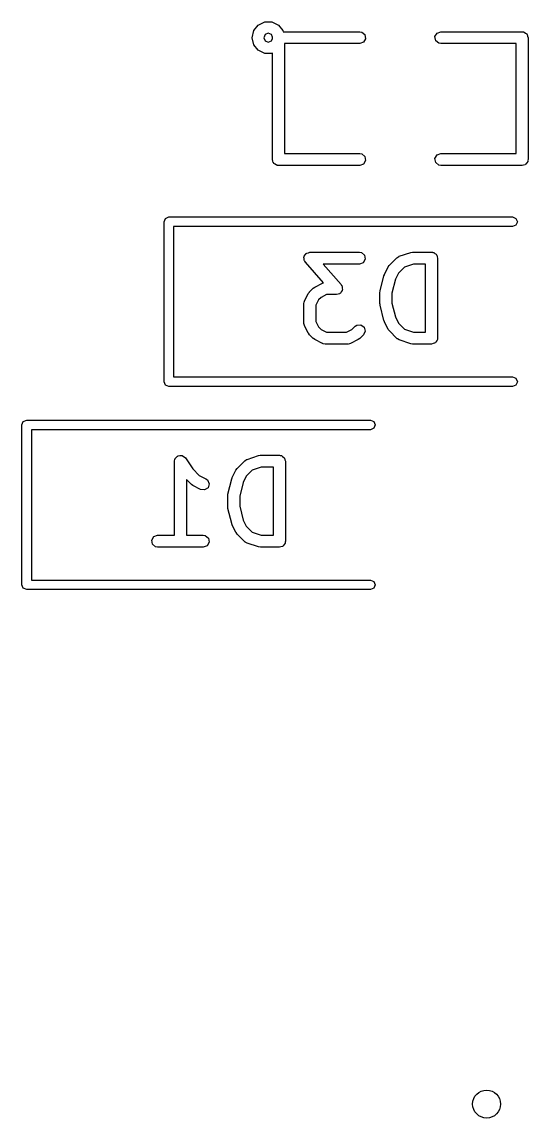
# Model space of a CAD drawing. Extents: x 0.07 to 3.45, y 0.19 to 1.81.
# Drawn here: x 3.171 to 3.42, y 0.193 to 0.733 of the extents above; entities that cross this region are included whole.
import ezdxf

# ---------------------------------------------------------------- set-up
doc = ezdxf.new("R2010")
doc.units = 0
doc.header["$MEASUREMENT"] = 0
doc.layers.add('BLACK', color=7, linetype='CONTINUOUS')

msp = doc.modelspace()

# ---------------------------------------------------------------- linework, layer by layer
at = {"layer": 'BLACK', "linetype": 'CONTINUOUS'}
for p, q in [((3.28533, 0.72845), (3.28754, 0.73122)), ((3.28754, 0.73122), (3.29073, 0.73275)), ((3.29073, 0.73275), (3.29427, 0.73275)), ((3.29427, 0.73275), (3.29746, 0.73122)), ((3.29746, 0.73122), (3.29967, 0.72845)), ((3.28455, 0.725), (3.28533, 0.72845)), ((3.28533, 0.72155), (3.28455, 0.725)), ((3.29093, 0.72657), (3.29028, 0.725)), ((3.29028, 0.725), (3.29093, 0.72343)), ((3.2925, 0.72722), (3.29093, 0.72657)), ((3.29093, 0.72343), (3.2925, 0.72278)), ((3.29407, 0.72657), (3.2925, 0.72722)), ((3.2925, 0.72278), (3.29407, 0.72343)), ((3.2946, 0.72529), (3.29407, 0.72657)), ((3.29407, 0.72343), (3.29455, 0.72459)), ((3.29455, 0.725), (3.2946, 0.72529)), ((3.29455, 0.72459), (3.29455, 0.725)), ((3.29967, 0.72845), (3.29978, 0.72795)), ((3.29978, 0.72795), (3.3375, 0.72795)), ((3.3375, 0.72795), (3.33851, 0.72777)), ((3.33851, 0.72777), (3.34006, 0.72648)), ((3.34041, 0.72449), (3.3394, 0.72274)), ((3.34006, 0.72648), (3.34041, 0.72449)), ((3.37459, 0.72551), (3.3756, 0.72726)), ((3.37494, 0.72352), (3.37459, 0.72551)), ((3.37649, 0.72223), (3.37494, 0.72352)), ((3.3756, 0.72726), (3.3775, 0.72795)), ((3.3775, 0.72795), (3.4175, 0.72795)), ((3.4175, 0.72795), (3.41788, 0.72789)), ((3.41788, 0.72789), (3.41801, 0.72791)), ((3.41801, 0.72791), (3.41813, 0.72784)), ((3.41813, 0.72784), (3.41851, 0.72777)), ((3.41851, 0.72777), (3.4191, 0.72728)), ((3.4191, 0.72728), (3.41976, 0.7269)), ((3.41976, 0.7269), (3.41985, 0.72665)), ((3.41985, 0.72665), (3.42006, 0.72648)), ((3.42006, 0.72648), (3.42019, 0.72572)), ((3.42019, 0.72572), (3.42045, 0.725)), ((3.42045, 0.725), (3.42045, 0.665)), ((3.28754, 0.71878), (3.28533, 0.72155)), ((3.29073, 0.71725), (3.28754, 0.71878)), ((3.3375, 0.72205), (3.30045, 0.72205)), ((3.30045, 0.72205), (3.30045, 0.66795)), ((3.3394, 0.72274), (3.3375, 0.72205)), ((3.3775, 0.72205), (3.37649, 0.72223)), ((3.41455, 0.72205), (3.3775, 0.72205)), ((3.41455, 0.66795), (3.41455, 0.72205)), ((3.29427, 0.71725), (3.29073, 0.71725)), ((3.29455, 0.71738), (3.29427, 0.71725)), ((3.29455, 0.665), (3.29455, 0.71738)), ((3.29481, 0.66428), (3.29455, 0.665)), ((3.29494, 0.66352), (3.29481, 0.66428)), ((3.30045, 0.66795), (3.3375, 0.66795)), ((3.3375, 0.66795), (3.33851, 0.66777)), ((3.33851, 0.66777), (3.34006, 0.66648)), ((3.34041, 0.66449), (3.3394, 0.66274)), ((3.34006, 0.66648), (3.34041, 0.66449)), ((3.37459, 0.66551), (3.3756, 0.66726)), ((3.37494, 0.66352), (3.37459, 0.66551)), ((3.3756, 0.66726), (3.3775, 0.66795)), ((3.3775, 0.66795), (3.41455, 0.66795)), ((3.42027, 0.66399), (3.41978, 0.6634)), ((3.42034, 0.66437), (3.42027, 0.66399)), ((3.42041, 0.66449), (3.42034, 0.66437)), ((3.42045, 0.665), (3.42039, 0.66462)), ((3.42039, 0.66462), (3.42041, 0.66449)), ((3.29515, 0.66335), (3.29494, 0.66352)), ((3.29524, 0.6631), (3.29515, 0.66335)), ((3.2959, 0.66272), (3.29524, 0.6631)), ((3.29649, 0.66223), (3.2959, 0.66272)), ((3.29687, 0.66216), (3.29649, 0.66223)), ((3.29699, 0.66209), (3.29687, 0.66216)), ((3.29712, 0.66211), (3.29699, 0.66209)), ((3.2975, 0.66205), (3.29712, 0.66211)), ((3.3375, 0.66205), (3.2975, 0.66205)), ((3.3394, 0.66274), (3.3375, 0.66205)), ((3.37649, 0.66223), (3.37494, 0.66352)), ((3.3775, 0.66205), (3.37649, 0.66223)), ((3.4175, 0.66205), (3.3775, 0.66205)), ((3.41822, 0.66231), (3.4175, 0.66205)), ((3.41898, 0.66244), (3.41822, 0.66231)), ((3.41915, 0.66265), (3.41898, 0.66244)), ((3.4194, 0.66274), (3.41915, 0.66265)), ((3.41978, 0.6634), (3.4194, 0.66274)), ((3.24114, 0.63437), (3.24183, 0.63604)), ((3.24114, 0.55563), (3.24114, 0.63437)), ((3.24183, 0.63604), (3.2435, 0.63673)), ((3.2435, 0.63673), (3.4128, 0.63673)), ((3.4128, 0.63201), (3.24587, 0.63201)), ((3.24587, 0.63201), (3.24587, 0.55799)), ((3.4128, 0.63673), (3.41447, 0.63604)), ((3.41447, 0.6327), (3.4128, 0.63201)), ((3.41447, 0.63604), (3.41516, 0.63437)), ((3.41516, 0.63437), (3.41447, 0.6327)), ((3.31006, 0.61698), (3.31017, 0.61718)), ((3.31019, 0.61619), (3.31006, 0.61698)), ((3.31017, 0.61742), (3.31067, 0.61804)), ((3.31017, 0.61718), (3.31017, 0.61742)), ((3.31021, 0.6154), (3.31019, 0.61619)), ((3.31039, 0.61511), (3.31021, 0.6154)), ((3.31067, 0.61804), (3.31107, 0.61873)), ((3.31107, 0.61873), (3.31129, 0.61881)), ((3.31129, 0.61881), (3.31143, 0.61899)), ((3.31143, 0.61899), (3.31222, 0.61914)), ((3.31222, 0.61914), (3.31296, 0.61942)), ((3.31296, 0.61942), (3.33734, 0.61942)), ((3.33734, 0.61942), (3.33835, 0.61924)), ((3.33835, 0.61924), (3.33989, 0.61794)), ((3.34024, 0.61595), (3.33923, 0.6142)), ((3.33989, 0.61794), (3.34024, 0.61595)), ((3.35212, 0.61293), (3.35587, 0.61668)), ((3.35587, 0.61668), (3.35671, 0.61727)), ((3.35671, 0.61727), (3.35689, 0.61728)), ((3.35689, 0.61728), (3.35702, 0.61739)), ((3.35702, 0.61739), (3.36265, 0.61926)), ((3.36265, 0.61926), (3.36352, 0.61939)), ((3.36352, 0.61939), (3.36358, 0.61942)), ((3.36358, 0.61942), (3.37296, 0.61942)), ((3.37296, 0.61942), (3.37334, 0.61935)), ((3.37334, 0.61935), (3.37347, 0.61937)), ((3.37347, 0.61937), (3.37358, 0.61931)), ((3.37358, 0.61931), (3.37397, 0.61924)), ((3.37397, 0.61924), (3.37455, 0.61875)), ((3.37455, 0.61875), (3.37522, 0.61836)), ((3.37522, 0.61836), (3.37531, 0.61811)), ((3.37531, 0.61811), (3.37551, 0.61794)), ((3.37551, 0.61794), (3.37565, 0.61718)), ((3.37565, 0.61718), (3.37591, 0.61646)), ((3.37591, 0.61646), (3.37591, 0.57709)), ((3.31041, 0.61499), (3.31039, 0.61511)), ((3.31051, 0.6149), (3.31041, 0.61499)), ((3.31074, 0.61452), (3.31051, 0.6149)), ((3.31971, 0.60427), (3.31074, 0.61452)), ((3.33734, 0.61351), (3.31947, 0.61351)), ((3.31947, 0.61351), (3.32831, 0.60341)), ((3.33923, 0.6142), (3.33734, 0.61351)), ((3.34969, 0.60841), (3.35157, 0.61216)), ((3.35157, 0.61216), (3.35209, 0.61287)), ((3.35209, 0.61287), (3.35212, 0.61293)), ((3.35955, 0.61201), (3.35664, 0.60909)), ((3.36406, 0.61351), (3.35955, 0.61201)), ((3.37, 0.61351), (3.36406, 0.61351)), ((3.37, 0.58005), (3.37, 0.61351)), ((3.34759, 0.60031), (3.34947, 0.60781)), ((3.34947, 0.60781), (3.34968, 0.60827)), ((3.34968, 0.60827), (3.34969, 0.60841)), ((3.35512, 0.60606), (3.35341, 0.59923)), ((3.35664, 0.60909), (3.35512, 0.60606)), ((3.31032, 0.59529), (3.3122, 0.59904)), ((3.3122, 0.59904), (3.31272, 0.59975)), ((3.31272, 0.59975), (3.31275, 0.5998)), ((3.31275, 0.5998), (3.31463, 0.60168)), ((3.31463, 0.60168), (3.31535, 0.60219)), ((3.31535, 0.60219), (3.31539, 0.60223)), ((3.31539, 0.60223), (3.31914, 0.60411)), ((3.31914, 0.60411), (3.31971, 0.60427)), ((3.32776, 0.59912), (3.32762, 0.59894)), ((3.32799, 0.5992), (3.32776, 0.59912)), ((3.32838, 0.59989), (3.32799, 0.5992)), ((3.32831, 0.60341), (3.32854, 0.60303)), ((3.32888, 0.60051), (3.32838, 0.59989)), ((3.32854, 0.60303), (3.32864, 0.60294)), ((3.32864, 0.60294), (3.32867, 0.60282)), ((3.32867, 0.60282), (3.32884, 0.60253)), ((3.32884, 0.60253), (3.32886, 0.60174)), ((3.32886, 0.60174), (3.329, 0.60095)), ((3.329, 0.60095), (3.32888, 0.60075)), ((3.32888, 0.60075), (3.32888, 0.60051)), ((3.34751, 0.59959), (3.34761, 0.60017)), ((3.34751, 0.59397), (3.34751, 0.59959)), ((3.34761, 0.60017), (3.34759, 0.60031)), ((3.35341, 0.59923), (3.35341, 0.59433)), ((3.31001, 0.59397), (3.31019, 0.59498)), ((3.31001, 0.58459), (3.31001, 0.59397)), ((3.31019, 0.59498), (3.3103, 0.59511)), ((3.3103, 0.59511), (3.31032, 0.59529)), ((3.31727, 0.59597), (3.31592, 0.59327)), ((3.31846, 0.59716), (3.31727, 0.59597)), ((3.32116, 0.59851), (3.31846, 0.59716)), ((3.32609, 0.59851), (3.32116, 0.59851)), ((3.32684, 0.59879), (3.32609, 0.59851)), ((3.32762, 0.59894), (3.32684, 0.59879)), ((3.34755, 0.59384), (3.34751, 0.59397)), ((3.34759, 0.59325), (3.34755, 0.59384)), ((3.35341, 0.59433), (3.35512, 0.5875)), ((3.31592, 0.59327), (3.31592, 0.58529)), ((3.34947, 0.58575), (3.34759, 0.59325)), ((3.31007, 0.58443), (3.31001, 0.58459)), ((3.31003, 0.58426), (3.31007, 0.58443)), ((3.31032, 0.58327), (3.31003, 0.58426)), ((3.3122, 0.57952), (3.31032, 0.58327)), ((3.31592, 0.58529), (3.31727, 0.58259)), ((3.33371, 0.5814), (3.33525, 0.58293)), ((3.33525, 0.58293), (3.33609, 0.58352)), ((3.33609, 0.58352), (3.3381, 0.5837)), ((3.3381, 0.5837), (3.33975, 0.58254)), ((3.34955, 0.58564), (3.34947, 0.58575)), ((3.34969, 0.58515), (3.34955, 0.58564)), ((3.35157, 0.5814), (3.34969, 0.58515)), ((3.35512, 0.5875), (3.35664, 0.58447)), ((3.35664, 0.58447), (3.35955, 0.58155)), ((3.31224, 0.57948), (3.3122, 0.57952)), ((3.31275, 0.57876), (3.31224, 0.57948)), ((3.31463, 0.57688), (3.31275, 0.57876)), ((3.31727, 0.58259), (3.31846, 0.5814)), ((3.31846, 0.5814), (3.32116, 0.58005)), ((3.32116, 0.58005), (3.33101, 0.58005)), ((3.33101, 0.58005), (3.33371, 0.5814)), ((3.33942, 0.57876), (3.33755, 0.57688)), ((3.34028, 0.58059), (3.33942, 0.57876)), ((3.33975, 0.58254), (3.34028, 0.58059)), ((3.35161, 0.58135), (3.35157, 0.5814)), ((3.35212, 0.58063), (3.35161, 0.58135)), ((3.35587, 0.57688), (3.35212, 0.58063)), ((3.35955, 0.58155), (3.36406, 0.58005)), ((3.36406, 0.58005), (3.37, 0.58005)), ((3.31468, 0.57685), (3.31463, 0.57688)), ((3.31539, 0.57633), (3.31468, 0.57685)), ((3.31914, 0.57445), (3.31539, 0.57633)), ((3.31932, 0.57443), (3.31914, 0.57445)), ((3.31945, 0.57432), (3.31932, 0.57443)), ((3.32046, 0.57414), (3.31945, 0.57432)), ((3.33171, 0.57414), (3.32046, 0.57414)), ((3.33188, 0.5742), (3.33171, 0.57414)), ((3.33205, 0.57416), (3.33188, 0.5742)), ((3.33303, 0.57445), (3.33205, 0.57416)), ((3.33678, 0.57633), (3.33303, 0.57445)), ((3.33683, 0.57637), (3.33678, 0.57633)), ((3.33755, 0.57688), (3.33683, 0.57637)), ((3.35603, 0.57681), (3.35587, 0.57688)), ((3.35612, 0.57666), (3.35603, 0.57681)), ((3.35702, 0.57617), (3.35612, 0.57666)), ((3.36265, 0.57429), (3.35702, 0.57617)), ((3.36271, 0.57429), (3.36265, 0.57429)), ((3.36358, 0.57414), (3.36271, 0.57429)), ((3.37296, 0.57414), (3.36358, 0.57414)), ((3.37368, 0.5744), (3.37296, 0.57414)), ((3.37443, 0.57454), (3.37368, 0.5744)), ((3.3746, 0.57474), (3.37443, 0.57454)), ((3.37485, 0.57483), (3.3746, 0.57474)), ((3.37524, 0.5755), (3.37485, 0.57483)), ((3.37573, 0.57608), (3.37524, 0.5755)), ((3.3758, 0.57647), (3.37573, 0.57608)), ((3.37586, 0.57658), (3.3758, 0.57647)), ((3.37591, 0.57709), (3.37584, 0.57671)), ((3.37584, 0.57671), (3.37586, 0.57658)), ((3.24587, 0.55799), (3.4128, 0.55799)), ((3.4128, 0.55799), (3.41447, 0.5573)), ((3.41447, 0.5573), (3.41516, 0.55563)), ((3.24183, 0.55396), (3.24114, 0.55563)), ((3.2435, 0.55327), (3.24183, 0.55396)), ((3.4128, 0.55327), (3.2435, 0.55327)), ((3.41447, 0.55396), (3.4128, 0.55327)), ((3.41516, 0.55563), (3.41447, 0.55396)), ((3.17114, 0.53437), (3.17183, 0.53604)), ((3.17114, 0.45563), (3.17114, 0.53437)), ((3.17183, 0.53604), (3.1735, 0.53673)), ((3.1735, 0.53673), (3.3428, 0.53673)), ((3.3428, 0.53673), (3.34447, 0.53604)), ((3.34447, 0.53604), (3.34516, 0.53437)), ((3.34516, 0.53437), (3.34447, 0.5327)), ((3.3428, 0.53201), (3.17587, 0.53201)), ((3.17587, 0.53201), (3.17587, 0.45799)), ((3.34447, 0.5327), (3.3428, 0.53201)), ((3.24657, 0.51777), (3.24719, 0.51836)), ((3.24719, 0.51836), (3.24774, 0.51902)), ((3.24774, 0.51902), (3.2479, 0.51905)), ((3.2479, 0.51905), (3.24803, 0.51917)), ((3.24803, 0.51917), (3.24888, 0.51922)), ((3.24888, 0.51922), (3.24973, 0.51937)), ((3.24973, 0.51937), (3.24987, 0.51929)), ((3.24987, 0.51929), (3.25004, 0.5193)), ((3.25004, 0.5193), (3.25073, 0.51879)), ((3.25073, 0.51879), (3.25147, 0.51836)), ((3.25147, 0.51836), (3.25153, 0.5182)), ((3.25153, 0.5182), (3.25167, 0.5181)), ((3.25167, 0.5181), (3.25526, 0.51272)), ((3.28202, 0.51739), (3.28765, 0.51926)), ((3.28765, 0.51926), (3.28852, 0.51939)), ((3.28852, 0.51939), (3.28858, 0.51942)), ((3.28858, 0.51942), (3.29796, 0.51942)), ((3.29796, 0.51942), (3.29834, 0.51935)), ((3.29834, 0.51935), (3.29847, 0.51937)), ((3.29847, 0.51937), (3.29858, 0.51931)), ((3.29858, 0.51931), (3.29897, 0.51924)), ((3.29897, 0.51924), (3.29955, 0.51875)), ((3.29955, 0.51875), (3.30022, 0.51836)), ((3.30022, 0.51836), (3.30031, 0.51811)), ((3.30031, 0.51811), (3.30051, 0.51794)), ((3.24626, 0.51646), (3.24644, 0.51747)), ((3.24626, 0.48005), (3.24626, 0.51646)), ((3.24644, 0.51747), (3.24655, 0.5176)), ((3.24655, 0.5176), (3.24657, 0.51777)), ((3.25526, 0.51272), (3.25846, 0.50952)), ((3.27657, 0.51216), (3.27709, 0.51287)), ((3.27709, 0.51287), (3.27712, 0.51293)), ((3.27712, 0.51293), (3.28087, 0.51668)), ((3.28087, 0.51668), (3.28171, 0.51727)), ((3.28171, 0.51727), (3.28189, 0.51728)), ((3.28189, 0.51728), (3.28202, 0.51739)), ((3.28906, 0.51351), (3.28455, 0.51201)), ((3.295, 0.51351), (3.28906, 0.51351)), ((3.295, 0.48005), (3.295, 0.51351)), ((3.30051, 0.51794), (3.30065, 0.51718)), ((3.30065, 0.51718), (3.30091, 0.51646)), ((3.30091, 0.51646), (3.30091, 0.47709)), ((3.25462, 0.505), (3.25217, 0.50746)), ((3.25217, 0.50746), (3.25217, 0.48005)), ((3.25846, 0.50952), (3.26178, 0.50786)), ((3.26178, 0.50786), (3.26261, 0.50725)), ((3.27259, 0.50031), (3.27447, 0.50781)), ((3.27447, 0.50781), (3.27468, 0.50827)), ((3.27468, 0.50827), (3.27469, 0.50841)), ((3.27469, 0.50841), (3.27657, 0.51216)), ((3.28164, 0.50909), (3.28012, 0.50606)), ((3.28455, 0.51201), (3.28164, 0.50909)), ((3.25468, 0.50497), (3.25462, 0.505)), ((3.25539, 0.50445), (3.25468, 0.50497)), ((3.25914, 0.50257), (3.25539, 0.50445)), ((3.26115, 0.50234), (3.25914, 0.50257)), ((3.26283, 0.50346), (3.26115, 0.50234)), ((3.26261, 0.50725), (3.26341, 0.50539)), ((3.26341, 0.50539), (3.26283, 0.50346)), ((3.28012, 0.50606), (3.27841, 0.49923)), ((3.27251, 0.49959), (3.27261, 0.50017)), ((3.27251, 0.49397), (3.27251, 0.49959)), ((3.27261, 0.50017), (3.27259, 0.50031)), ((3.27841, 0.49923), (3.27841, 0.49433)), ((3.27255, 0.49384), (3.27251, 0.49397)), ((3.27259, 0.49325), (3.27255, 0.49384)), ((3.27447, 0.48575), (3.27259, 0.49325)), ((3.27841, 0.49433), (3.28012, 0.4875)), ((3.27455, 0.48564), (3.27447, 0.48575)), ((3.28012, 0.4875), (3.28164, 0.48447)), ((3.27469, 0.48515), (3.27455, 0.48564)), ((3.27657, 0.4814), (3.27469, 0.48515)), ((3.27661, 0.48135), (3.27657, 0.4814)), ((3.27712, 0.48063), (3.27661, 0.48135)), ((3.28087, 0.47688), (3.27712, 0.48063)), ((3.28164, 0.48447), (3.28455, 0.48155)), ((3.28455, 0.48155), (3.28906, 0.48005)), ((3.23506, 0.47761), (3.23607, 0.47936)), ((3.23541, 0.47562), (3.23506, 0.47761)), ((3.23695, 0.47432), (3.23541, 0.47562)), ((3.23607, 0.47936), (3.23796, 0.48005)), ((3.23796, 0.48005), (3.24626, 0.48005)), ((3.25217, 0.48005), (3.26046, 0.48005)), ((3.26046, 0.48005), (3.26147, 0.47987)), ((3.26147, 0.47987), (3.26302, 0.47857)), ((3.26337, 0.47658), (3.26236, 0.47483)), ((3.26302, 0.47857), (3.26337, 0.47658)), ((3.28103, 0.47681), (3.28087, 0.47688)), ((3.28112, 0.47666), (3.28103, 0.47681)), ((3.28202, 0.47617), (3.28112, 0.47666)), ((3.28765, 0.47429), (3.28202, 0.47617)), ((3.28906, 0.48005), (3.295, 0.48005)), ((3.30024, 0.4755), (3.29985, 0.47483)), ((3.30073, 0.47608), (3.30024, 0.4755)), ((3.3008, 0.47647), (3.30073, 0.47608)), ((3.30086, 0.47658), (3.3008, 0.47647)), ((3.30091, 0.47709), (3.30084, 0.47671)), ((3.30084, 0.47671), (3.30086, 0.47658)), ((3.23796, 0.47414), (3.23695, 0.47432)), ((3.26046, 0.47414), (3.23796, 0.47414)), ((3.26236, 0.47483), (3.26046, 0.47414)), ((3.28771, 0.47429), (3.28765, 0.47429)), ((3.28858, 0.47414), (3.28771, 0.47429)), ((3.29796, 0.47414), (3.28858, 0.47414)), ((3.29868, 0.4744), (3.29796, 0.47414)), ((3.29943, 0.47454), (3.29868, 0.4744)), ((3.2996, 0.47474), (3.29943, 0.47454)), ((3.29985, 0.47483), (3.2996, 0.47474)), ((3.17183, 0.45396), (3.17114, 0.45563)), ((3.1735, 0.45327), (3.17183, 0.45396)), ((3.17587, 0.45799), (3.3428, 0.45799)), ((3.3428, 0.45799), (3.34447, 0.4573)), ((3.34447, 0.45396), (3.3428, 0.45327)), ((3.34447, 0.4573), (3.34516, 0.45563)), ((3.34516, 0.45563), (3.34447, 0.45396)), ((3.3428, 0.45327), (3.1735, 0.45327))]:
    msp.add_line(p, q, dxfattribs=at)
at = {"layer": 'BLACK'}
msp.add_circle((3.4, 0.2), 0.00689, dxfattribs=at)

doc.saveas('drawing.dxf')
